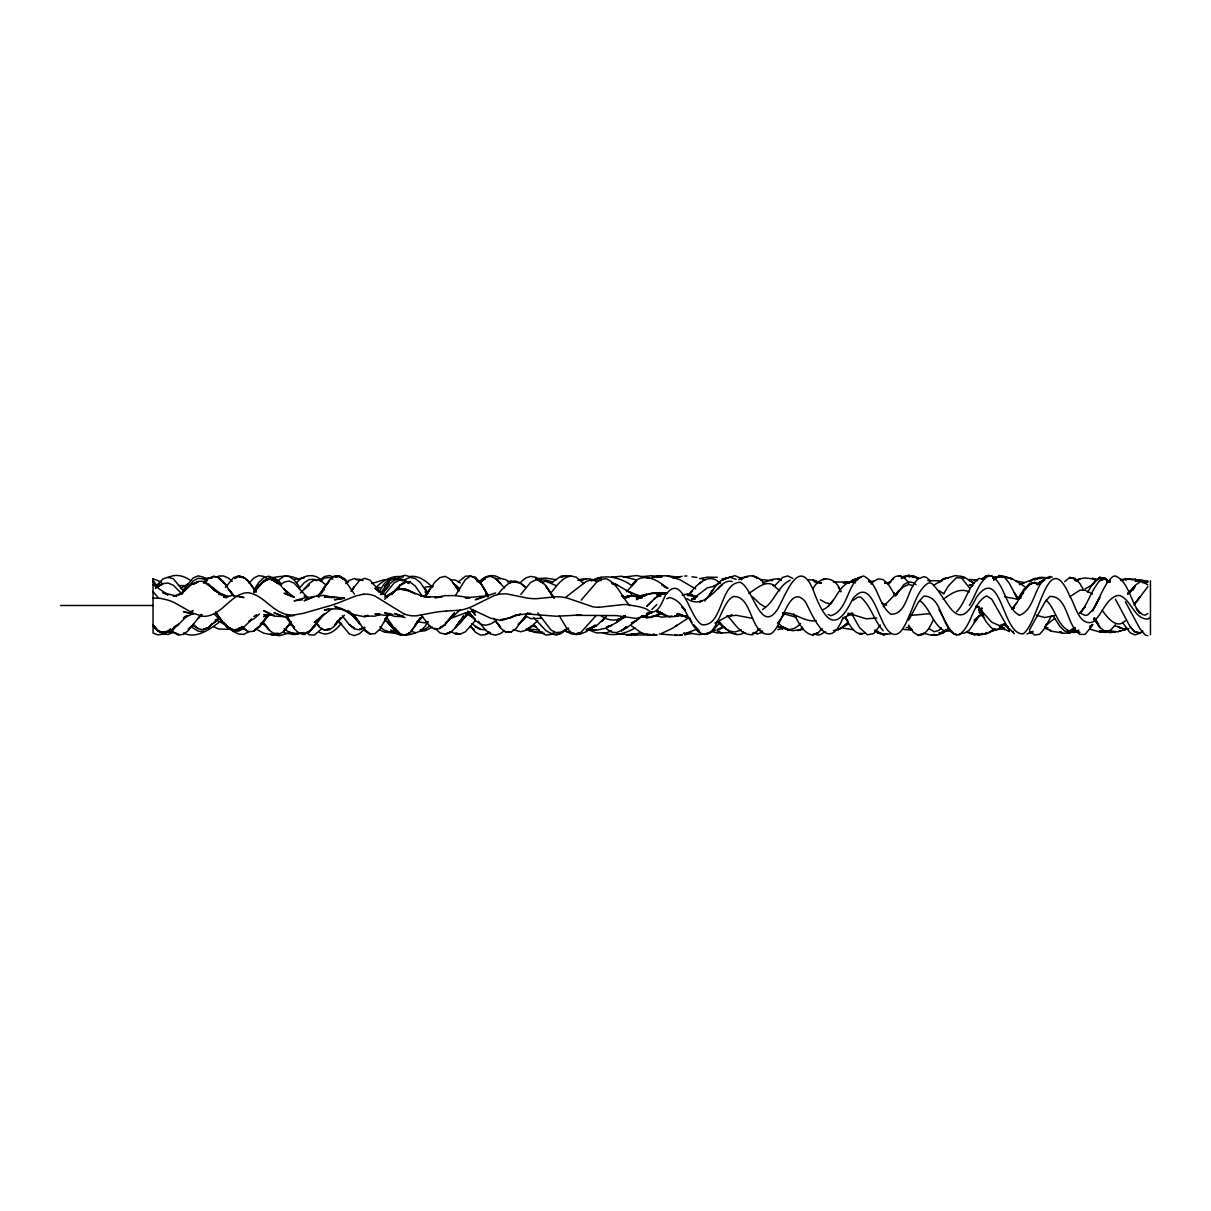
<?xml version="1.0" encoding="UTF-8"?>
<svg xmlns="http://www.w3.org/2000/svg" width="1211" height="1211" viewBox="0 0 1211 1211"><rect width="100%" height="100%" fill="white"/><g stroke="black" fill="none" stroke-linecap="round" stroke-linejoin="round"><path stroke-width="1.5" d="M933.514 619.608C930.23 625.951 926.748 634.912 918.498 635.503L913.472 632.369L908.644 625.179M349.419 611.6L359.516 623.862L354.384 615.4L364.708 630.674L369.885 633.883L364.708 629.705L369.885 634.095L374.895 633.671L379.785 629.296L387.914 615.127M1051.436 615.869L1044.76 628.312L1039.704 634.216L1034.603 635.048L1029.501 631.022M969.345 605.424C975.794 595.857 978.352 581.477 989.145 575.588L991.748 575.982C1005.539 585.322 1004.903 606.923 1019.405 615.37C1034.043 609.92 1033.831 588.743 1044.76 578.752L1049.755 576.451L1052.268 577.223M441.773 597.099L434.931 597.689L445.194 595.645L455.397 595.6L465.342 579.6L470.337 576.209L475.393 577.117L480.449 582.567L488.048 595.267M908.644 620.214L918.498 602.003L923.796 596.13C943.142 595.994 940.266 628.418 956.493 635.079L959.142 634.867C972.418 625.315 971.812 603.774 986.556 595.857L991.748 599.173L1009.429 630.235M1029.501 629.871L1044.76 602.382L1049.755 596.478C1068.072 595.449 1066.376 626.087 1080.045 634.443L1085.192 634.307L1092.564 625.148M384.614 621.637L388.216 615.127M318.826 596.826L324.321 586.926L329.437 580.902L324.321 587.744L329.437 580.13L334.493 575.906L339.504 576.179L334.493 576.754L339.504 575.77L344.454 579.751L339.504 576.769L344.454 579.509L354.384 594.117M316.979 621.879L314.224 626.844L309.183 631.688L314.224 625.739L309.183 632.157L304.143 634.08L309.183 631.249L304.143 634.609L299.102 632.793L304.143 633.762L299.102 633.232L294.091 628.6L286.81 616.111M843.128 617.413C829.081 652.638 816.229 623.377 805.497 601.882C788.588 581.462 782.624 628.706 770.257 634.095C749.836 637.122 753.242 595.524 733.563 596.554C719.637 601.716 716.11 648.778 696.946 630.038L699.519 632.581C687.454 623.241 685.956 600.792 669.411 597.583L666.822 598.718M317.903 620.108L314.224 626.647L324.321 613.659L314.224 622.59L331.587 608.921M318.826 597.053L324.321 587.426L318.266 596.236M1087.705 592.043L1092.564 584.02L1099.815 577.435L1104.916 578.116L1099.815 578.374L1104.916 577.95L1108.867 581.583M1011.912 608.376C1020.691 600.747 1022.599 586.185 1034.603 582.219L1039.704 584.171M425.878 595.721L434.931 582.022L440.002 577.556L445.194 576.36L450.325 579.206L458.394 590.241M422.17 616.338L410.272 632.52L405.049 635.124L399.736 634.503L394.529 630.704L387.505 621.182M381.087 592.497L389.442 580.886L394.529 578.147L399.736 578.949L402.385 580.78M388.216 614.265L384.614 620.289L388.58 613.947M155.856 586.972L162.804 579.009L168.117 577.223L173.415 578.888L183.421 590.998M351.674 590.362L359.516 580.523L364.708 578.374L369.885 579.993L382.464 594.51M425.076 597.114L429.935 589.091L425.076 595.282M913.472 585.746L908.644 584.459L903.815 586.699L898.819 590.68L896.231 594.934L903.815 584.641L908.644 581.87L913.472 582.673L915.985 584.701M943.732 593.678L948.652 585.594L956.493 577.602L961.761 578.192L969.345 587.759M428.028 621.606L425.076 626.435L420.247 631.022C410.877 635.321 399.024 638.046 390.714 629.917M463.692 615.839L455.397 627.465L460.392 623.029L468.354 612.842M880.321 625.073L873.615 633.656L867.439 634.791L859.522 627.616L851.288 613.023M420.172 618.443L410.272 632.339L405.049 635.2L399.736 633.58L394.529 627.904L399.736 633.368L389.442 624.846L384.614 619.063M463.359 616.278L460.392 621.001L468.218 613.689M896.231 594.843L898.819 590.741L883.243 606.59M351.402 591.362L354.384 586.669L351.069 591.013M291.094 622.287L284.085 630.901L291.094 622.015M1017.74 598.809L1024.43 588.546L1029.501 583.657L1034.603 582.854L1037.161 584.126M268.842 613.871L258.73 627.101L269.417 614.931M381.707 594.54L389.442 584.156L394.529 579.842L399.736 578.586L405.049 580.19L408.97 583.551M253.841 589.954L258.73 582.567L263.695 577.692L268.812 576.239L273.989 578.237L276.532 580.765M378.786 592.073L384.614 583.293L389.442 579.509L394.529 578.737M225.428 587.411L233.481 577.708L238.734 575.725L243.941 577.783L238.734 576.421C246.181 576.224 250.223 583.172 253.841 588.576M267.813 615.127C263.317 622.53 253.583 638.152 243.941 628.63L246.484 630.537L241.337 626.435M822.996 609.648C836.241 604.077 837.8 583.218 852.953 581.522L855.572 582.885M1135.085 603.441L1147.846 586.654M420.172 617.655L415.282 624.785L422.624 616.429M455.397 627.465L460.392 620.229L455.397 627.752L450.325 632.626L445.194 634.186L440.002 632.914L434.931 628.206M777.75 623.256L784.683 613.22M1110.184 582.309L1104.916 578.752L1099.815 580.584C1091.338 590.393 1088.144 603.305 1080.045 613.356L1085.192 606.666L1080.045 612.675M382.676 593.662L384.614 590.847L380.451 594.571M1021.902 594.556L1023.583 592.451L1019.405 597.901L1020.661 596.387L1016.892 599.051L1004.464 596.811M527.769 612.675L515.795 628.857L510.724 632.263L505.653 632.157L500.612 628.176L495.602 621.031L490.576 623.968L485.535 625.285L480.449 624.18L475.393 620.486L467.567 611.313M704.741 601.08L713.657 589.136L709.903 593.98C714.672 587.713 718.986 579.736 727.16 577.647L722.225 580.16L729.703 577.087L736.152 579.403M340.473 617.671L334.493 626.148L329.437 629.796L324.321 630.023L319.265 627.101L316.253 623.393M467.355 613.901L465.342 616.717L467.567 613.886M1134.086 605.122L1140.066 596.735L1134.525 603.82M183.421 589.757L193.064 578.01L198.18 575.846L203.463 577.193L207.384 580.796M420.247 619.351L422.17 616.641M833.395 599.975L828.218 606.257M291.094 621.773L284.085 631.188L279.075 634.307L273.989 633.474L279.075 633.52L273.989 633.716L268.812 629.856L263.695 622.938L268.812 629.372L263.695 623.998M520.806 594.45L530.721 582.324L535.762 579.918L540.833 581.113L545.979 585.715L554.093 598.385M184.375 591.422L193.064 581.038L198.18 578.283L203.463 578.903L206.082 581.023M1092.564 584.641L1096.152 579.706L1092.564 584.641L1085.192 588.879M784.667 612.993L782.669 615.703L785.167 613.493M1019.405 598.582L1020.661 596.902L1019.405 598.552L1020.661 597.356L1016.892 598.628L1019.405 598.84L1016.892 596.856L1018.572 599.309L1014.394 592.815L1016.892 597.644L1009.429 583.475L1004.509 577.253L999.484 575.815L1011.912 578.54L1024.43 586.396M1014.394 605.969L1016.892 602.639M337.824 620.834L334.493 625.239L344.454 615.203M384.614 594.571L394.529 582.491L399.736 580.114L405.049 580.735L407.653 582.885M775.267 585.216L782.669 577.39L787.65 575.921L792.781 578.374M318.72 596.357L324.321 589.182L316.752 596.493M454.261 613.16L445.194 624.664L440.002 628.539L434.931 629.22L429.935 626.481L421.156 615.021M993.686 580.069L999.484 575.437L1011.912 578.934L1004.509 576.451M391.214 594.677L399.736 586.502L384.614 599.218M888.329 583.551L893.597 578.283L892.265 579.358C896.988 572.576 905.919 577.193 908.644 583.445M551.081 592.648C556.682 586.124 561.904 577.344 571.138 575.997L576.194 577.163L583.717 583.535M1127.729 594.223L1134.979 586.669L1130.105 591.573L1132.542 589.666M341.487 623.196C337.203 628.554 331.663 634.095 324.321 634.049L319.265 632.43M626.511 591.755L636.547 580.902L631.491 585.927C640.15 570.79 657.558 579.07 666.822 588.183L661.796 584.777L668.124 588.198M251.903 619.336L243.941 627.01L238.734 628.342L243.941 626.783L238.734 629.614L242.639 626.571M458.394 581.916L465.342 576.269L470.337 575.906L475.393 578.328L479.193 582.476M475.393 620.592L465.342 631.824L460.392 634.019L455.397 633.217L460.392 633.928L455.397 634.064L451.597 631.764M1090.157 627.525L1092.564 624.649L1090.157 626.344L1092.564 624.649M253.841 591.785L263.695 580.538L267.116 579.721M687.999 595.721C694.751 586.926 708.405 570.487 719.773 583.248M581.204 600.126L596.236 582.658L601.307 579.252L606.423 578.782C617.913 583.884 621.758 597.023 629.856 605.697M392.319 593.92L394.529 591.316L384.614 596.993M822.133 628.676L817.803 633.005L812.838 635.109C802.56 633.247 798.654 621.667 793.644 613.901M719.773 622.908L713.657 629.644L709.903 632.566L706.043 633.625M497.615 594.556C502.595 588.94 507.666 581.764 515.795 581.174L520.806 583.081L525.786 587.396M596.236 615.43L581.204 632.081L576.194 634.034L571.138 632.369L566.112 627.253L559.467 616.096M322.308 628.327L314.224 635.154L309.183 634.715L306.671 632.324M248.982 583.172L253.841 578.056L258.73 575.649L263.695 576.345L266.253 578.298M299.102 588.607L304.143 582.748L309.183 579.524L314.224 579.358L316.752 580.856M454.261 613.038L445.194 623.498L460.392 609.633M812.838 589.03C820.634 573.59 836.438 576.951 840.964 591.891M467.567 612.887L465.342 615.43L468.218 613.311M1024.43 590.317L1029.501 584.535M993.686 579.918L995.639 577.708M537.79 620.547L530.721 627.207L525.786 629.735L535.762 632.021L542.573 631.991M871.163 584.141L873.615 581.371L878.369 578.813L883.243 579.63L888.329 584.277L894.914 595.055M956.493 611.812C966.09 602.124 967.589 586.457 979.018 578.419L983.998 579.297M688.242 595.524L691.92 591.437L688.242 595.131M1037.66 584.141L1039.704 581.87L1044.76 579.918L1039.704 583.324L1044.76 578.464L1049.755 578.041M605.394 617.201L596.236 626.026L586.23 629.372M1115.467 624.785L1110.184 630.598L1099.815 631.718L1110.184 632.172L1104.916 631.203L1099.815 627.419L1094.638 619.956M605.137 617.443L601.307 621.591L606.423 616.611M1037.161 584.868L1039.704 582.203L1037.161 584.535M300.373 592.966L309.183 584.716L304.143 589.257L309.183 583.475L314.224 580.024L319.265 579.797L326.364 585.155M800.486 623.483C796.202 628.645 788.376 632.157 782.669 626.783L787.65 629.13L782.669 627.071L777.75 622.681M155.386 588.455L162.804 583.626L168.117 583.036L173.415 585.307L182.21 594.223M656.801 604.577L651.806 609.511M296.589 582.839C302.553 574.695 314.784 572.773 321.793 580.674M518.293 624.165L525.786 616.989L518.293 624.573M989.145 632.838L994.337 629.024L986.556 633.883L979.018 634.942L974.204 633.701L979.018 634.609L974.204 634.519L979.018 633.701L974.204 634.806L969.345 632.324L974.204 634.337L969.345 633.353L972.584 633.081L966.878 632.399M760.054 628.736L752.561 634.655C740.648 635.593 734.577 622.802 727.16 615.627M364.708 628.827L359.516 633.762L354.384 635.608L349.373 633.974L339.504 622.106M1004.509 624.043L999.484 628.751L995.639 629.644L991.748 628.146L986.556 622.378L979.018 609.663L983.998 617.655L979.018 611.903L982.757 614.825M941.341 627.843L938.964 630.431L934.135 631.688L929.079 628.676M651.806 601.625L646.75 606.317C652.517 601.05 658.057 593.042 666.822 593.526L661.796 594.192L656.801 596.781L661.796 594.162L666.822 593.42L656.801 594.207M187.554 615.491L178.532 624.422L173.415 627.707L178.532 624.301L173.415 629.22L168.117 632.127L162.804 631.748L168.117 631.612L162.804 632.581L157.718 630.401L153.055 625.194L157.718 630.659L162.804 633.913L168.117 634.488L173.415 632.324L178.532 634.367L173.415 632.263L178.532 635.185L183.421 634.292L188.189 630.704L201.344 614.371L198.18 618.337L202.146 614.688M190.309 612.963L193.064 610.435L190.309 612.569M1044.76 626.617L1048.514 623.165M203.463 583.066L208.686 578.268L213.741 576.3L218.646 577.768L223.46 582.915L218.646 577.935L223.46 581.931L233.481 595.736L243.941 597.538L238.718 596.387M622.787 616.853L616.596 622.515L606.423 628.009L596.236 630.325L587.88 629.387M520.806 621.864L525.786 617.307M376.106 587.244C383.221 580.372 393.06 574.483 403.278 577.163M622.787 616.747L616.596 622.257L625.27 616.914M251.404 619.154L248.982 621.319L253.841 618.912L259.472 613.992M480.449 581.885L485.535 578.495L480.449 581.931L485.535 577.48L490.576 576.375L495.602 578.464L504.639 588.016M1142.654 631.037L1140.066 633.247L1134.979 634.852L1130.105 632.793L1122.461 622.378M218.646 618.927L213.741 623.09L218.646 617.777L208.686 627.616L203.463 629.992L198.18 628.615L193.064 625.527M1127.729 592.906L1133.36 589.469M345.68 583.566L349.373 580.372L354.384 578.54L359.516 580.251M1054.766 618.458L1046.016 625.027M520.806 582.022L525.786 577.874L530.721 576.406L535.762 577.269L540.833 581.023L535.762 578.389L543.406 583.399M568.625 628.07L561.132 633.035L556.121 634.413L551.081 633.459L545.979 630.689L533.748 617.701M741.283 579.948C747.747 572.742 758.964 575.921 763.884 583.293M981.485 578.873L987.858 575.331L991.748 576.073L995.639 578.707L993.05 577.738L995.639 577.344L993.05 578.162M242.639 626.632L238.734 629.856L233.481 629.917L228.379 627.949L223.46 622.378L228.379 627.525L223.46 623.302L215.694 612.055M564.856 630.462L561.132 633.55L556.121 635.048L551.081 633.535M1064.681 581.674L1069.722 577.511L1074.868 578.237L1080.045 583.732L1083.482 589.908M1074.868 627.419L1069.722 631.673L1064.681 631.052L1059.746 626.178L1053.101 615.839M852.953 582.748L858.19 579.448L852.953 579.66L849.199 582.612M1069.722 596.751L1080.045 590.135L1085.192 590.302L1092.564 593.995M218.646 622.636C209.094 629.887 195.637 639.196 183.421 632.99M1133.768 588.516L1130.105 591.498L1134.979 585.776L1130.105 592.164L1134.979 585.503L1140.066 581.885L1142.654 581.628L1147.846 584.958M947.426 629.523L943.732 632.52L938.964 634.231L942.536 631.915M594.979 625.103L586.23 630.537L591.195 628.1L586.23 631.764L581.204 633.671L576.194 633.625L581.204 633.338L576.194 634.609L571.138 633.837L566.112 631.188L571.138 632.899M903.815 576.512L901.317 578.51L903.815 576.375L908.644 575.528L903.815 577.375L908.644 575.361L913.472 576.345L908.644 575.891L913.472 575.936L908.644 576.693L913.472 575.83L918.498 578.328L913.472 576.89L918.498 578.01M320.537 581.098L324.321 578.086L329.437 577.511L332.813 579.146M319.265 580.584L324.321 576.587L329.437 575.513L332.813 576.845M981.515 614.446L974.204 620.199L979.018 616.308L974.204 622.166L979.018 615.778L969.345 630.129L964.35 633.217L961.761 633.126M395.83 579.842L399.736 576.784L405.049 575.27L410.272 576.86M186.176 615.793L183.421 617.943L193.064 613.705L183.421 611.646L193.064 614.401M934.135 585.019L943.732 578.994L955.161 575.634L961.761 576.406L964.35 577.995L961.761 576.724L964.35 577.208L972.993 582.642M504.397 630.674L500.612 633.489L495.602 635.154L490.576 634.049L485.535 630.083L478.436 621.304M943.732 631.143L938.964 634.7L931.653 635.23L934.135 634.367M157.718 584.413L160.261 582.521M1046.016 624.8L1048.514 622.938M489.32 631.885L485.535 634.685L480.449 635.033L475.393 632.187L470.928 626.708M1073.582 628.373L1069.722 631.234L1074.868 628.04M280.331 585.14L284.085 582.128L289.096 581.053L294.091 583.157L307.927 597.931M847.942 623.271L843.128 626.798L847.942 622.454L843.128 627.116L838.345 629.538L847.942 624.059L844.733 625.088L847.942 624.18M1127.729 593.95L1130.105 592.209M825.614 631.582L820.377 634.609L817.803 635.064L814.488 633.822M180.56 588.455L188.189 583.853M641.633 616.868L646.75 617.065L641.633 616.671L626.511 628.025L616.596 632.657L611.54 632.066L606.423 628.812M480.449 580.584C485.793 575.104 494.527 573.636 500.612 578.797M279.075 579.781L284.085 576.239L289.096 576.36L294.091 579.902L299.102 586.26M991.748 631.491L995.639 629.099M551.081 582.991L561.132 576.148L566.112 575.815L561.132 577.087L566.112 575.619L571.138 576.345M248.982 631.612L243.941 634.367L238.734 634.049L233.481 631.552L229.727 627.737M432.433 627.086L425.076 630.825L420.247 631.264M263.695 582.097L268.812 578.222C278.939 576.603 289.565 574.09 299.102 579.479M981.515 608.361L979.018 609.981L982.348 608.104M1090.157 626.132L1092.564 624.498M429.935 625.845L425.076 629.145L420.247 629.917M843.128 626.541L838.345 629.765L833.395 630.583M1150.45 617.322L1147.846 619.078C1134.329 619.275 1131.785 600.913 1120.538 595.888A7.145 7.145 0 0 0 1116.769 595.63C1104.826 600.005 1102.449 615.067 1092.564 622.106C1078.698 626.148 1075.413 604.561 1069.722 596.009C1047.666 544.45 1039.492 622.53 1023.159 633.792C1002.087 635.518 1001.225 563.645 976.596 597.099C957.371 637.41 948.016 598.734 931.653 583.324A4.905 4.905 0 0 0 927.777 583.369C916.894 591.029 914.29 605.53 908.644 616.853C905.677 623.801 899.319 640.619 889.631 632.097C878.278 623.816 872.42 575.043 852.953 598.537C836.665 632.293 825.887 623.468 814.064 592.376C799.805 554.366 786.756 592.633 777.75 609.042C760.493 635.139 753.484 587.683 740.012 582.234C719.606 583.218 723.043 626.829 702.138 624.74C689.377 618.988 682.777 571.017 665.566 594.995C662.023 602.2 656.937 618.352 646.75 609.194C640.801 606.469 634.11 605.954 627.737 604.713A32.107 32.107 0 0 0 624.028 604.486L598.764 607.301M566.112 596.962L586.23 581.447L591.195 579.887L596.236 580.811M762.612 609.466C774.434 602.351 777.583 586.109 790.208 580.19M553.609 632.763L551.081 634.443L545.979 635.079L540.833 632.475L533.748 624.346M1133.768 588.637L1130.105 591.059L1133.36 589.515M266.647 614.734L263.695 616.671L266.647 614.9M943.112 599.354C950.605 593.905 959.748 587.168 969.345 592.028M1019.405 584.701L1034.603 578.691L1029.501 581.704L1034.603 578.389L1039.704 578.222L1034.603 579.751L1039.704 577.405L1049.755 577.798M687.015 618.866L672.014 628.554L661.796 633.308M852.953 600.399L858.19 596.978L860.854 597.205C871.133 606.317 874.039 620.774 883.243 630.78M947.426 629.342L943.732 631.748L948.652 629.054M713.657 586.124L720.59 582.688M470.337 608.694L490.576 618.155L500.612 620.395L510.724 617.701L515.795 615.158L520.806 614.189L510.724 617.277L515.795 615.158L530.721 613.462L525.786 613.856L556.121 616.248L581.204 614.946L576.194 615.339L616.596 615.597L636.547 618.518L646.75 615.112L651.806 611.873M738.725 579.509L742.555 577.496L747.581 577.011M1125.352 620.759C1116.512 629.947 1106.975 616.944 1102.116 610.268M253.841 616.444L256.656 614.688M1115.467 599.263L1130.105 626.662L1134.979 631.9L1140.066 632.914L1142.654 631.309M1147.846 613.568L1145.243 615.173L1142.654 614.628L1136.251 608.8M748.822 593.36C756.285 588.955 766.412 578.616 775.267 586.381L772.769 584.837L779.717 590.786M979.018 609.981L981.515 608.482M843.128 618.745L850.455 613.689L847.942 615.582L852.953 613.25L847.942 614.749L852.953 614.749M566.112 629.13L561.132 632.097L556.121 632.596L551.081 630.083L537.79 612.887M625.27 615.915C618.246 621.546 608.437 621.304 601.307 615.975M211.214 577.95L213.741 576.466L218.646 577.132L227.396 586.139M661.796 612.948L656.801 615.506L661.796 613.266L656.801 611.298L661.796 613.099L656.801 611.722L661.796 612.978L651.806 617.353L641.633 616.671M727.16 578.162L734.85 575.664L741.283 578.449M646.75 615.112L651.806 612.236L646.75 613.462L651.806 613.038M525.786 629.735L530.721 626.904L525.786 630.356L520.806 631.764L513.267 629.659M1032.06 632.066L1026.958 633.913M717.336 630.749L723.89 627.071M679.628 614.855L677.131 616.248L669.411 616.989L656.801 610.828L661.796 613.659L656.801 611.025L661.796 613.341L655.56 615.46M849.199 582.915L852.953 580.856M741.283 629.932L734.85 632.021L729.703 631.067L722.225 626.39L717.336 621.092M714.884 623.105L727.16 616.52L732.261 615.112L727.16 616.323L736.152 615.264L752.561 618.397M234.798 578.57L238.734 576.481L243.941 577.359L248.982 582.173L255.793 591.543M1074.868 628.312L1069.722 631.007C1056.749 625.618 1055.901 608.891 1046.016 600.141M635.291 627.979C625.618 633.414 613.841 636.789 603.002 632.899M243.941 628.388L238.734 631.022L233.481 631.294L228.379 628.433L223.46 622.802L228.379 628.433M680.461 614.28L677.131 615.945L682.126 614.749L677.131 614.855L687.015 616.626L677.131 614.477M847.942 583.308L851.288 581.674M762.612 582.854L772.769 579.312L777.75 578.858L781.034 580.039M363.421 627.949L359.516 629.826L354.384 628.918L349.373 624.725L342.244 615.839M762.612 632.278L757.511 633.837L754.211 632.596M371.55 583.611L384.614 579.585M979.018 634.942L982.348 633.444M1147.846 581.083L1145.243 582.249L1147.846 582.234L1142.654 582.824M1032.907 631.355L1029.501 632.838L1032.907 632.187M641.633 596.342L646.75 594.117L636.547 598.976L646.75 594.722L641.633 596.342L631.491 595.661L636.547 595.903L641.633 597.81L631.491 595.403L623.211 597.295L631.491 595.403L636.547 595.767L641.633 598.098L636.547 595.767L631.491 595.555L626.511 596.932L631.491 595.524L641.633 597.629L636.547 597.311L641.633 597.068L636.547 595.418L641.633 595.903L636.547 596.281L646.75 594.919L641.633 595.948L646.75 594.313M591.195 580.947C604.122 573.393 619.835 577.284 631.491 585.352M717.336 629.357L723.89 626.602M852.953 579.857L859.522 577.829L858.19 577.829C846.928 588.274 846.625 611.071 830.837 615.688L828.218 614.492M993.05 578.041L995.639 576.951M696.946 629.19L684.578 633.807M428.316 621.515L425.076 622.848L416.932 621.743M168.117 577.677C175.292 573.378 184.329 575.815 190.627 580.569M864.851 633.005C855.057 637.107 849.38 624.089 845.323 617.519M169.434 633.065L173.415 631.491M405.049 579.448L410.272 577.375L415.282 578.57L420.247 582.476L427.755 593.587L425.076 588.803L427.998 592.784M1004.509 623.695L999.484 625.648L991.748 622.197L976.611 605.439M364.708 627.328L359.516 629.342L364.708 627.434M577.874 580.357C583.626 577.919 590.65 578.268 596.236 581.053M1128.516 628.691L1122.975 630.159L1128.516 628.781L1125.352 628.615L1128.516 628.57M742.555 633.656C733.033 637.546 724.466 628.267 719.289 621.5M1106.672 581.825L1110.184 580.508M611.51 630.87L606.423 632.778L596.236 632.884L587.895 629.508M651.806 577.586L656.801 576.133L666.822 575.74L679.659 577.39M802.999 629.236L792.781 630.734L777.75 626.829M268.812 579.312L263.695 581.113L268.812 578.525L273.989 580.629L268.812 578.964L273.989 579.63L277.803 583.717L273.989 579.842L279.075 583.732L273.989 581.219L279.075 583.566L287.083 592.815M1099.815 580.599L1104.916 578.828L1108.867 581.477M166.346 631.461L162.804 632.672L157.718 631.052L153.055 625.572M289.096 633.065L279.075 635.73L270.537 634.216M648.43 594.253L656.801 592.754L666.822 593.405M450.325 618.427L465.342 613.008L475.393 610.722L472.048 610.783L475.393 615.127L472.048 611.025M709.903 632.006L715.852 630.053M890.948 633.747L883.243 634.625L886.634 633.958M329.407 608.512L324.321 610.162L334.493 608.77L342.804 609.421M505.653 619.366L500.612 619.775L510.724 617.701M959.142 634.14L961.761 633.308M379.754 614.628L374.895 616.157L364.708 616.005L368.099 615.385M624.861 616.717L616.596 620.017L624.861 616.868M975.794 607.589L979.018 606.605L975.794 606.287M304.143 632.505L294.091 634.625L284.085 632.672M683.352 633.247L684.578 632.884M592.906 580.614L596.236 579.63L601.337 580.599M168.117 630.659L173.415 629.145L168.117 630.659L173.415 631.279M507.348 581.931L510.724 580.977L519.141 582.975M673.301 578.343L682.126 576.285M691.92 599.203L695.265 598.279L691.92 599.384L696.946 596.872L691.92 599.596L707.33 587.85L713.657 586.396M1108.428 631.552L1104.916 632.49L1099.815 630.719L1104.916 632.127L1108.428 631.446M495.602 592.966L475.393 599.733L485.535 595.948L465.342 597.81L468.687 598.098M368.099 615.915L364.708 616.808L354.384 614.719L334.493 606.363L342.804 609.012M641.633 632.672L631.491 634.715L616.596 634.019M889.631 583.354L884.938 583.081L890.948 582.022M876.779 618.079L866.153 618.776L847.942 613.16M294.091 579.327L304.143 578.041M623.211 577.163L636.547 575.528L649.278 578.086M1130.105 578.601L1125.352 579.827L1130.105 578.994L1125.352 578.707L1120.538 580.463L1123.747 580.039M1054.766 615.551L1044.76 617.504L1036.298 615.233M886.634 634.034L883.243 634.882L878.369 632.233L883.243 634.216L878.369 633.277L874.811 630.098L878.369 633.035L875.205 631.249M653.047 634.276L654.303 633.974M709.903 633.141L699.519 634.609L687.015 632.838M672.014 616.081L661.796 617.171L655.56 615.703M1106.672 582.067L1110.184 581.25L1106.672 581.598M336.174 577.147L339.504 576.375L344.454 578.586L348.147 582.34M485.535 634.019L490.576 632.853M930.381 581.341L929.079 580.659L942.143 580.796M906.237 627.707L908.644 627.177M166.346 633.974L157.718 634.806L153.055 633.081L153.055 578.616M732.261 632.566L717.336 632.944L711.145 631.491M425.076 587.047L433.266 586.396M777.75 629.584L782.7 628.554M233.481 595.237L223.46 597.25L226.805 597.704M495.602 579.297L500.612 578.328L505.653 579.63L510.724 582.809M344.454 597.886L334.493 599.763L344.454 598.401L334.493 596.887L324.321 597.084L334.493 597.674L324.321 595.373L314.224 596.433L304.143 600.792L314.224 596.796L304.143 597.977L294.091 600.883L302.478 599.763M540.833 618.291L530.721 618.685L525.786 616.021M684.578 634.882L691.92 633.308M656.801 634.806L649.278 635.018L641.633 633.035L631.491 625.845M540.833 582.264L545.979 581.325L556.121 585.609M682.126 594.995L687.015 594.147L696.946 596.402M679.659 635.018L682.126 634.594M816.153 620.668C804.271 622.621 794.704 611.737 782.669 612.781M995.639 577.163L999.484 576.512L995.639 578.025L999.484 576.3L1002.829 577.026M651.806 616.248L654.303 615.824M611.54 577.163L621.561 576.224L636.547 579.918M394.529 631.052L389.442 631.824L384.614 630.356L379.785 626.844M356.095 579.751L359.516 579.236L362.982 580.629M661.796 576.027L653.047 577.041M641.633 576.587L651.806 575.755L660.131 576.89M833.395 581.976L847.942 582.067L843.128 582.824L850.41 582.113M948.652 629.932L943.732 630.537C932.319 623.589 930.26 608.497 919.83 600.52M666.822 593.208L656.801 593.299L661.796 593.314M539.167 629.947L527.451 629.069M631.491 634.261L626.511 634.852L649.278 634.988M363.421 594.268L355.656 595.994L343.228 600.944A141.778 141.778 0 0 1 329.453 605.863L306.671 612.372A141.642 141.642 0 0 1 302.886 613.417L294.091 614.976A25.991 25.991 0 0 1 282.829 613.296C270.341 608.497 262.499 595.252 248.982 592.83A14.774 14.774 0 0 0 243.941 593.148C229.227 597.19 221.704 614.265 206.097 616.232A17.559 17.559 0 0 1 202.131 616.157L193.064 613.19L174.717 602.821A53.723 53.723 0 0 0 168.117 600.141L160.215 598.264L153.055 598.067M294.091 615.597L284.085 616.762L273.989 612.796L284.085 616.671L273.989 616.096L263.695 610.692L273.989 615.339L263.695 614.613M979.018 609.36L982.348 608.755M991.748 630.961L1004.509 627.979L999.484 629.115L1004.509 628.887M203.463 578.131L212.061 578.147M457.909 610.329L446.481 611.071M379.754 613.614L374.895 614.113L384.614 615.249L392.879 614.537M884.938 583.172L888.329 582.824L884.938 582.991M930.381 613.629L910.278 615.415M943.732 630.976L948.652 631.082M477.073 581.689L480.449 581.356M1048.09 627.813L1044.76 628.131L1052.268 631.37L1064.681 633.277L1074.868 631.824L1069.722 631.975L1074.868 632.43L1078.759 630.189L1074.868 632.021L1078.32 631.143L1072.295 629.236M699.519 578.707L707.33 577.163L717.336 577.314M931.653 635.366L923.796 633.247M228.379 629.296L218.646 628.963L213.741 626.798M682.126 635.215L674.588 635.381M646.75 617.746L641.633 615.899L646.75 617.746L651.806 617.353M691.92 598.945L695.265 598.688M178.532 585.443L186.6 585.806M673.301 635.048L659.299 633.989M537.457 578.57L545.979 578.116L556.121 579.706M1147.846 581.431L1140.066 579.751L1134.979 581.129L1140.066 580.114L1134.979 579.403L1138.37 581.023M1078.32 630.689L1074.868 631.007L1072.295 629.039L1080.045 632.414M999.484 576.799L1004.509 576.542M1078.32 630.81L1074.868 630.976L1078.32 631.37M977.413 580.447L969.345 579.373M760.054 579.524L772.769 580.705M218.646 576.012L223.46 575.952L228.379 578.071L232.209 581.371M410.272 576.466C419.112 575.331 426.544 581.416 432.433 587.244M684.578 575.997L687.015 575.982M623.211 596.766L626.511 596.751M911.868 630.053L903.815 629.432M656.801 635.079L653.047 634.973M472.048 610.874L475.393 610.874M807.964 579.827L812.838 579.827L821.27 583.051M60.55 605.5L152.768 605.5M860.854 577.571L858.19 577.829L863.534 576.012C878.475 583.157 877.899 604.849 890.948 614.325C907.872 614.249 906.903 587.638 918.498 578.752L923.796 576.648L926.46 577.45L930.381 581.023M871.163 582.839L868.711 581.341L873.615 581.28M394.529 633.171L384.614 632.157L379.785 629.947M629.826 596.523L623.211 597.795L629.826 596.508M687.015 615.915L682.126 615.793L677.131 613.493L687.015 616.944M843.128 628.115L852.953 629.675M814.488 581.507L820.407 582.854M441.773 596.675L425.076 596.962L429.935 597.099L420.247 595.751L423.456 596.645M677.131 635.154L674.588 634.988M674.588 615.945L682.126 614.749L677.131 615.566L682.126 615.536L690.315 618.851M403.293 616.702L394.529 616.354L384.614 612.872L391.214 613.886M800.486 629.342L802.999 629.448M781.034 579.736L777.75 579.025L781.034 580.084M929.079 580.629L927.777 580.463M537.457 579.569L545.979 580.099L552.746 582.082M450.325 579.721L455.397 580.069L460.392 582.945M661.796 577.011L656.801 576.648L661.796 576.724L656.801 576.693L660.131 577.026M485.535 629.781L480.449 629.402L471.594 623.665M752.561 633.126L757.511 633.52M530.766 626.269L535.762 626.662M203.463 631.612L198.18 631.173L190.627 626.481M623.211 596.917L626.511 597.205L621.561 595.994L626.511 597.825L621.561 595.373M979.018 615.37L982.348 615.657M814.488 581.613L821.27 582.809M1078.32 580.659L1074.868 580.341L1080.045 578.949L1076.17 581.356L1080.045 578.737L1085.192 577.98L1098.589 579.494M544.284 633.308L535.762 632.49L525.786 629.599M691.92 598.567L695.265 598.9M1120.538 579.327L1123.747 579.66M687.015 594.889L695.265 596.947M455.397 595.6L470.368 597.734M651.806 634.867L646.75 634.11M641.633 595.434L645.054 595.857M977.413 580.281L974.204 579.827L977.413 580.659M691.92 576.769L696.946 577.465M666.822 575.74L679.659 579.569L695.689 588.924M641.633 616.535L646.75 617.277M1015.651 580.947L1024.43 582.582M796.217 617.262L782.7 613.462M1074.868 579.902L1078.32 580.508M948.652 630.098L953.844 633.913L956.493 634.397M732.261 581.552C726.146 579.554 721.15 585.276 717.336 589.197L722.225 584.489C712.885 593.027 701.396 608.709 687.015 598.628M814.488 581.295L821.27 583.369M830.837 603.956L825.614 602.76L820.377 599.778M969.345 584.898L972.584 585.503M999.484 626.965L1002.829 627.631M722.225 578.691L725.525 579.358M1140.066 632.914L1134.979 631.9L1130.105 626.662M1133.36 580.008L1130.105 579.267L1134.979 579.13L1138.794 581.159M1147.846 635.699L1145.243 635.033L1140.066 629.009L1125.352 601.716M1002.829 627.525L999.484 626.662L1009.429 631.627M639.938 596.342L636.547 595.449L641.633 596.917L636.547 597.81L651.806 593.027L655.56 593.42L660.131 595.706M911.868 629.599L908.644 628.706L911.868 629.765M153.055 578.813L161.532 582.113M289.096 632.112L294.091 633.535L299.102 633.429L294.091 633.535L289.096 632.112L284.085 628.812M1011.912 631.415L1013.153 631.779M566.112 631.446L569.473 632.414M690.315 618.367L687.015 617.398L690.315 619.215M270.537 634.14L273.989 635.169L263.695 633.171L255.491 628.766M762.612 631.294L757.511 629.205M403.293 616.232L394.529 613.553L405.049 617.565M411.937 631.506L415.282 632.581M1115.467 626.042L1125.352 629.266L1118.041 631.824L1110.184 631.34L1115.467 631.673L1110.184 632.657L1104.916 631.203L1110.184 630.537L1099.815 631.991L1090.157 629.266M884.938 582.733L888.329 583.884M639.938 596.206L626.511 590.514L631.491 593.329L616.596 584.58L611.54 583.384L616.596 584.807L611.54 582.415M993.05 577.723L995.639 578.661M309.183 597.871L304.143 596.024L307.034 598.325M294.091 596.932L284.085 593.254L294.091 597.462L284.085 589.03L287.416 593.526M260.38 623.317L263.695 624.588M228.47 596.675L218.646 592.754L223.46 595.676M423.456 596.463L410.272 591.513L415.282 593.844C409.439 589.651 401.144 587.32 394.529 590.998L399.736 585.322L405.049 582.673L399.736 585.413L405.049 581.674L410.272 582.264L415.282 585.988L422.139 596.009M403.717 613.765L374.895 596.009A24.916 24.916 0 0 0 363.406 594.207M289.096 624.346L294.091 626.541M1096.152 579.887L1092.564 578.298L1094.956 579.327M702.138 578.903L704.741 580.069M223.46 623.665L215.376 619.608M974.204 583.202L969.345 580.266L972.993 582.748M881.684 602.836L886.664 605.182M1080.045 612.993L1085.192 615.476L1087.705 614.946L1092.564 610.026L1099.815 597.417L1092.564 610.889C1099.543 599.687 1102.843 585.503 1112.848 576.497L1115.467 575.921C1129.273 582.188 1130.514 602.518 1140.066 613.22L1137.008 609.769M765.17 606.938L760.054 603.956L752.561 596.766M349.419 612.524L344.454 609.966L354.384 616.974L359.516 622.257L348.178 610.495M868.711 581.341L871.981 583.096M472.517 610.511L475.393 612.145L472.88 609.814M465.342 612.993L475.393 619.184L467.855 611.313M153.055 584.641L168.117 594.964L162.804 592.694L176.821 596.145L173.415 596.19L183.421 592.467L178.532 595.07L193.064 583.46L198.18 581.87L193.064 584.323L198.18 581.31L203.463 581.386L208.686 585.231L203.463 581.855L208.686 584.277L216.194 591.059M387.444 596.675L374.895 588.183L378.543 591.589M938.964 590.635L943.732 593.738M337.339 621.304L341.608 624.074M273.989 577.677L281.588 583.702M452.853 582.612L459.393 588.97M684.578 609.617L682.126 607.15L684.578 609.375M1009.429 629.614L1004.509 624.376L1008.188 627.192M222.264 594.783L213.741 590.075L218.646 592.285L208.686 585.352L213.741 588.198L217.42 592.149M1004.509 624.376L1008.188 627.162M1104.916 578.752L1108.867 581.795M520.806 583.626L525.786 587.607M868.711 580.372L872.389 583.354M193.064 624.24L198.18 628.615M699.519 631.158L693.933 624.861M153.055 626.042L157.718 630.235L153.055 625.194M157.718 597.114L153.055 591.725M475.393 578.767L480.449 583.49M470.368 626.208L474.137 629.72M459.136 588.607L455.397 584.989L459.136 588.849M213.741 613.538L223.46 623.029L215.906 612.312M1093.775 619.245L1097.393 622.802M315.496 622.681L319.265 626.541L316.752 623.741M1009.429 628.6L1014.394 633.731M1093.775 618.352L1098.604 623.816M233.481 594.964L228.379 589.182L233.481 595.736M170.236 628.706L173.415 632.309M256.278 591.907L253.841 589.076L255.793 591.861M153.055 581.658L156.719 585.897M953.844 633.822L948.652 627.646L938.964 609.542M685.063 610.041L682.126 606.499L685.063 610.177M980.017 608.694L982.015 611.161M495.602 621.031L500.612 627.268L493.77 618.291M285.206 616.293L294.091 627.904L286.81 615.915M487.776 596.751L485.535 593.753L487.549 596.508M554.093 597.492L545.979 586.366L553.079 597.008M895.353 595.161L893.597 592.724L895.353 595.994M153.055 580.463L156.779 585.7M386.551 617.02L394.529 628.645M488.275 595.873L485.535 591.483L487.367 594.692M689.952 619.018L691.92 622.227M845.066 616.929L847.942 621.682L845.323 617.216M458.727 591.029L455.397 585.534L458.727 590.998M838.345 587.063L840.737 591.165M1150.45 580.811L1150.45 634.761M598.764 607.301A35.407 35.407 0 0 1 592.451 606.681L567.369 598.083A40.659 40.659 0 0 0 554.865 596.841L537.018 598.673A50.892 50.892 0 0 1 524.545 597.538L506.925 593.92A31.214 31.214 0 0 0 494.345 595.524L476.65 604.244A55.948 55.948 0 0 1 457.94 610.601M446.481 611.101A97.637 97.637 0 0 0 433.659 612.554L416.539 615.793A28.67 28.67 0 0 1 403.702 613.841M258.73 585.413L253.841 592.557L263.695 581.265L258.73 585.413M389.442 581.204L384.614 586.593L389.442 581.204M212.485 623.68L208.686 627.616L203.463 629.22L208.686 627.616L212.485 623.665M389.442 585.246L384.614 590.257L389.442 585.246M193.064 624.725L188.189 629.311L193.064 624.8M258.73 626.692L253.841 630.976L258.73 626.692M655.56 597.962L654.303 599.021L655.56 597.962M626.511 626.708L621.561 630.81L626.511 626.708M943.732 578.616L938.964 582.582L943.732 578.994L948.652 577.844L943.732 578.616M702.138 581.492L699.519 583.641L702.138 581.507M1099.815 577.45L1096.152 580.463L1099.815 577.435L1104.916 579.161L1099.815 577.435M625.27 615.536L621.561 618.261L625.27 615.491M641.633 596.221L636.547 599.657L641.633 596.296M162.804 583.551L157.718 586.714L162.804 583.626M923.796 633.52L918.498 635.2L923.796 633.52M445.194 624.513L440.002 627.631L445.194 624.664M596.236 625.376L591.195 628.388L596.236 625.376M1014.394 607.831L1011.912 609.3L1014.394 607.831M986.556 575.755L985.27 576.497L986.556 575.846M986.556 632.808L983.998 634.292L986.556 632.808M677.131 625.345L675.874 626.057L677.131 625.436M636.547 620.274L631.491 623.12L636.547 620.35M450.325 631.93L445.194 634.337L450.325 631.93M624.861 615.884L621.561 617.307L624.861 616.005M1042.247 577.511L1039.704 578.57L1042.247 577.541M800.486 629.569L797.943 630.522L800.486 629.569M661.796 593.193L656.801 595.01L661.796 593.269M817.803 632.869L812.838 634.64L817.803 633.005M661.796 613.266L656.801 614.84L661.796 613.266M825.614 578.722L822.996 579.539L825.614 578.722M611.54 625.36L606.423 626.95L611.54 625.466M586.23 578.828L581.204 580.311L586.23 578.843M601.307 577.48L596.236 578.858L601.307 577.48M238.734 629.084L233.481 630.477L228.379 627.192L233.481 629.932L238.734 629.084M702.138 601.095L699.519 601.791L702.138 601.095M1034.603 582.733L1029.501 584.065L1034.603 582.854M661.796 575.77L656.801 576.86L661.796 575.77M329.437 629.039L324.321 630.053L329.437 629.039M862.202 633.625L859.522 633.595L862.202 633.625M1020.661 598.204L1019.405 598.34L1020.661 598.204M791.071 629.841L787.65 630.159L791.071 629.826M943.732 632.49L938.964 632.869L943.732 632.52M405.049 588.909L399.736 589.121L410.272 591.256L405.049 588.909M515.795 581.658L510.724 581.704L515.795 581.674M410.272 582.143L405.049 582.067L410.272 582.264M379.785 587.607L376.515 587.547L379.785 587.607M1120.538 631.067L1119.297 631.022L1120.538 631.082M691.92 594.631L687.015 594.389L691.92 594.722M510.724 632.248L505.653 631.945L510.724 632.263M901.347 576.36L898.819 576.148L901.347 576.391M223.46 594.737L218.646 594.238L223.46 594.783M972.584 585.579L969.345 585.231L972.584 585.624M1051.012 630.583L1049.755 630.431L1051.012 630.583M936.572 635.124L934.135 634.746L936.572 635.185M596.236 630.25L591.195 629.357L596.236 630.325M736.152 634.367L734.85 634.125L736.152 634.458M674.588 577.904L673.301 577.647L674.588 577.919M636.547 634.867L631.491 633.837L636.547 634.912M641.633 597.492L636.547 596.387L641.633 597.629M1074.868 578.873L1069.722 577.526L1074.868 578.873M1069.722 633.156L1067.194 632.49L1069.722 633.186M878.369 631.748L875.205 630.87L878.369 631.748M722.225 632.99L717.336 631.597L722.225 633.005M913.472 577.057L908.644 575.467L913.472 577.057M666.822 616.021L661.796 614.174L656.801 610.586L666.822 616.021M1062.214 632.747L1059.746 631.612L1062.214 632.838M757.511 578.101L752.561 575.785L757.511 578.101M279.075 581.008L273.989 578.616L279.075 581.038M480.449 629.22L475.393 626.768L480.449 629.22M817.803 582.461L812.838 580.008L817.803 582.506M782.669 628.721L777.75 626.057L782.669 628.812M745.083 633.202L742.555 631.794L745.083 633.202M660.54 596.221L656.801 593.935L660.54 596.19M1120.538 628.04L1118.041 626.42L1120.538 628.085M354.384 628.267L349.373 624.8L354.384 628.267M427.498 593.602L425.076 591.876L427.498 593.662M741.283 578.691L740.012 577.677L741.283 578.691M1004.509 629.569L1000.74 626.435L1004.509 629.569M972.993 583.051L969.345 579.842L972.993 583.006M500.612 583.278L495.602 578.51L500.612 583.278M212.742 588.97L208.686 584.353L212.742 588.955M802.999 628.645L801.758 627.131L802.999 628.645M983.998 614.628L979.018 607.271L983.998 614.628M485.535 591.286L480.449 582.688L485.535 591.286M1099.815 627.359L1094.381 617.852L1099.815 627.419"/></g></svg>
